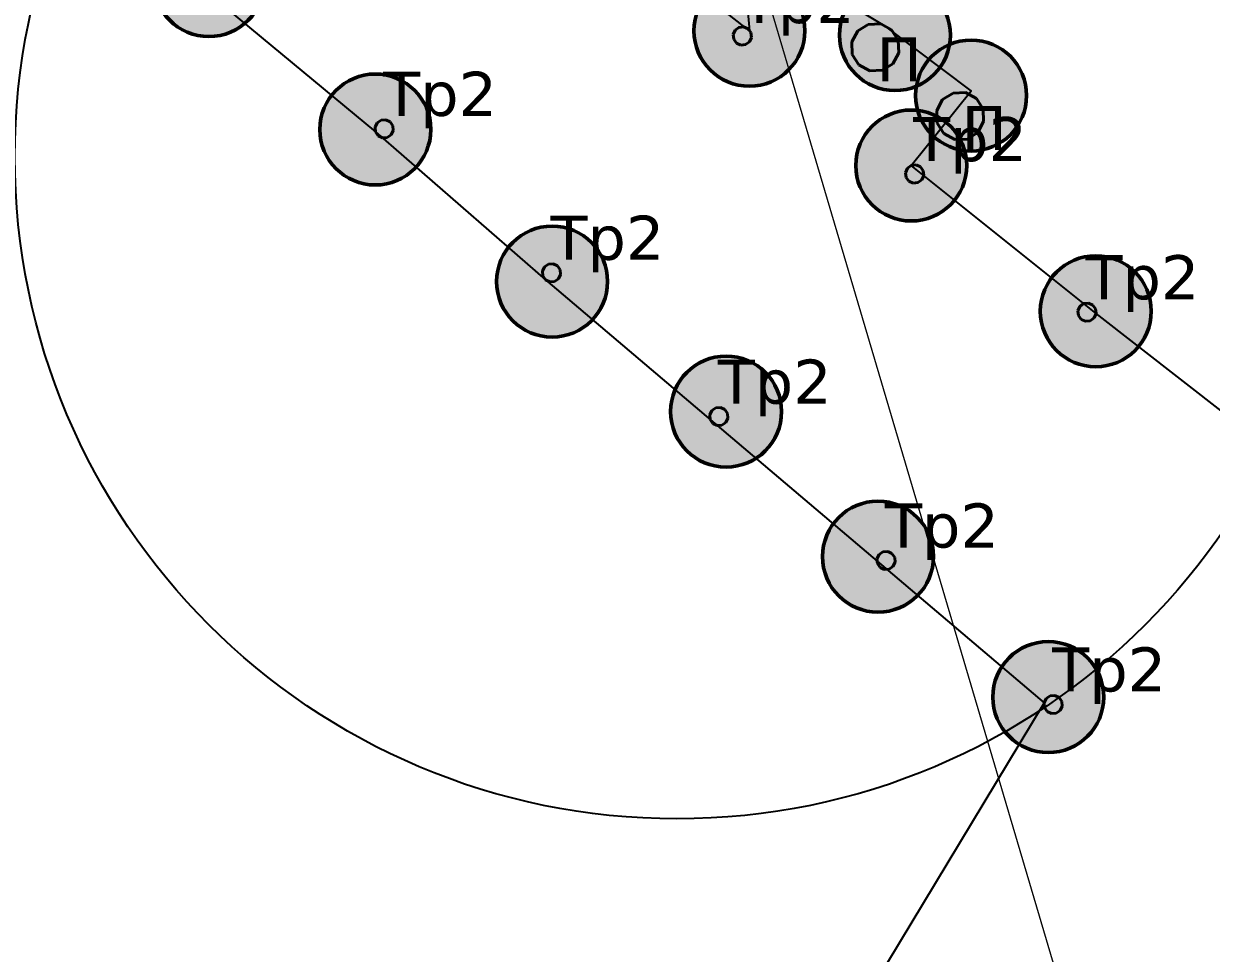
# Model space of a CAD drawing. Header units: millimetres. Extents: x -243740 to 150609, y -473655 to -165121.
# Drawn here: x 29057 to 33900, y -322884 to -319092 of the extents above; entities that cross this region are included whole.
import ezdxf

# ---------------------------------------------------------------- set-up
doc = ezdxf.new("R2010")
doc.units = ezdxf.units.MM
doc.layers.add('_Гр.ЩД-1C.10.4.I9.4', color=6, linetype='Continuous')
for name, color, linetype, lineweight in [('_освещение_dali', 3, 'Continuous', 50), ('DLX_LUM 21', 5, 'Continuous', 40), ('DLX_LUM 22', 5, 'Continuous', 40)]:
    doc.layers.add(name, color=color, linetype=linetype, lineweight=lineweight)
doc.styles.add('TableTextStyle', font='')
doc.styles.get('TableTextStyle').set_extended_font_data('VERDANA.TTF')
doc.linetypes.add('Truba', pattern='A,3e-05,[4,MSH_7,S=1,R=0,X=0,Y=0],-3.022072', length=3.022102)

# ---------------------------------------------------------------- blocks, each defined once
blk = doc.blocks.new('A$Caabd1818')
at = {"layer": 'DLX_LUM 21'}
for points in [[(27988.7, 78403.7, 0), (28004.4, 78415.1, 0)], [(28004.4, 78415.1, 0), (27988.7, 78403.7, 0)], [(28004.4, 78415.1, 0), (27988.7, 78403.7, 0)], [(27988.7, 78403.7, 0), (28004.4, 78415.1, 0)], [(28004.4, 78415.1, 0), (28023.7, 78417.3, 0)], [(28023.7, 78417.3, 0), (28004.4, 78415.1, 0)], [(28023.7, 78417.3, 0), (28004.4, 78415.1, 0)], [(28004.4, 78415.1, 0), (28023.7, 78417.3, 0)], [(28004.4, 78415.1, 0), (28004.4, 78415.1, 0)], [(28004.4, 78415.1, 0), (28004.4, 78415.1, 0)], [(28023.7, 78417.3, 0), (28023.7, 78417.3, 0)], [(28023.7, 78417.3, 0), (28041.5, 78409.5, 0)], [(28041.5, 78409.5, 0), (28023.7, 78417.3, 0)], [(28023.7, 78417.3, 0), (28023.7, 78417.3, 0)], [(28041.5, 78409.5, 0), (28023.7, 78417.3, 0)], [(28023.7, 78417.3, 0), (28041.5, 78409.5, 0)], [(27980.9, 78385.9, 0), (27988.7, 78403.7, 0)], [(27988.7, 78403.7, 0), (27980.9, 78385.9, 0)], [(27988.7, 78403.7, 0), (27980.9, 78385.9, 0)], [(27980.9, 78385.9, 0), (27988.7, 78403.7, 0)], [(27980.9, 78385.9, 0), (27980.9, 78385.9, 0)], [(27983.1, 78366.6, 0), (27980.9, 78385.9, 0)], [(27980.9, 78385.9, 0), (27980.9, 78385.9, 0)], [(27980.9, 78385.9, 0), (27983.1, 78366.6, 0)], [(27980.9, 78385.9, 0), (27983.1, 78366.6, 0)], [(27983.1, 78366.6, 0), (27980.9, 78385.9, 0)], [(27994.5, 78350.9, 0), (27983.1, 78366.6, 0)], [(27983.1, 78366.6, 0), (27983.1, 78366.6, 0)], [(27983.1, 78366.6, 0), (27994.5, 78350.9, 0)], [(27983.1, 78366.6, 0), (27983.1, 78366.6, 0)], [(27983.1, 78366.6, 0), (27994.5, 78350.9, 0)], [(27994.5, 78350.9, 0), (27983.1, 78366.6, 0)], [(27988.7, 78403.7, 0), (27988.7, 78403.7, 0)], [(27988.7, 78403.7, 0), (27988.7, 78403.7, 0)], [(28041.5, 78409.5, 0), (28041.5, 78409.5, 0)], [(28041.5, 78409.5, 0), (28052.9, 78393.8, 0)], [(28052.9, 78393.8, 0), (28041.5, 78409.5, 0)], [(28041.5, 78409.5, 0), (28041.5, 78409.5, 0)], [(28052.9, 78393.8, 0), (28041.5, 78409.5, 0)], [(28041.5, 78409.5, 0), (28052.9, 78393.8, 0)], [(28055.1, 78374.5, 0), (28047.3, 78356.8, 0)], [(28047.3, 78356.8, 0), (28055.1, 78374.5, 0)], [(28047.3, 78356.8, 0), (28055.1, 78374.5, 0)], [(28055.1, 78374.5, 0), (28047.3, 78356.8, 0)], [(28052.9, 78393.8, 0), (28052.9, 78393.8, 0)], [(28052.9, 78393.8, 0), (28055.1, 78374.5, 0)], [(28055.1, 78374.5, 0), (28052.9, 78393.8, 0)], [(28052.9, 78393.8, 0), (28052.9, 78393.8, 0)], [(28055.1, 78374.5, 0), (28052.9, 78393.8, 0)], [(28052.9, 78393.8, 0), (28055.1, 78374.5, 0)], [(28055.1, 78374.5, 0), (28055.1, 78374.5, 0)], [(28055.1, 78374.5, 0), (28055.1, 78374.5, 0)], [(28012.3, 78343.1, 0), (27994.5, 78350.9, 0)], [(27994.5, 78350.9, 0), (27994.5, 78350.9, 0)], [(27994.5, 78350.9, 0), (28012.3, 78343.1, 0)], [(27994.5, 78350.9, 0), (27994.5, 78350.9, 0)], [(27994.5, 78350.9, 0), (28012.3, 78343.1, 0)], [(28012.3, 78343.1, 0), (27994.5, 78350.9, 0)], [(28031.6, 78345.3, 0), (28012.3, 78343.1, 0)], [(28012.3, 78343.1, 0), (28031.6, 78345.3, 0)], [(28012.3, 78343.1, 0), (28031.6, 78345.3, 0)], [(28031.6, 78345.3, 0), (28012.3, 78343.1, 0)], [(28012.3, 78343.1, 0), (28012.3, 78343.1, 0)], [(28012.3, 78343.1, 0), (28012.3, 78343.1, 0)], [(28047.3, 78356.8, 0), (28031.6, 78345.3, 0)], [(28031.6, 78345.3, 0), (28047.3, 78356.8, 0)], [(28031.6, 78345.3, 0), (28047.3, 78356.8, 0)], [(28047.3, 78356.8, 0), (28031.6, 78345.3, 0)], [(28031.6, 78345.3, 0), (28031.6, 78345.3, 0)], [(28031.6, 78345.3, 0), (28031.6, 78345.3, 0)], [(28047.3, 78356.8, 0), (28047.3, 78356.8, 0)], [(28047.3, 78356.8, 0), (28047.3, 78356.8, 0)], [(26520.6, 78008.3, 0), (26529.1, 78025.8, 0)], [(26529.1, 78025.8, 0), (26520.6, 78008.3, 0)], [(26529.1, 78025.8, 0), (26520.6, 78008.3, 0)], [(26520.6, 78008.3, 0), (26529.1, 78025.8, 0)], [(26529.1, 78025.8, 0), (26545.1, 78036.7, 0)], [(26545.1, 78036.7, 0), (26529.1, 78025.8, 0)], [(26545.1, 78036.7, 0), (26529.1, 78025.8, 0)], [(26529.1, 78025.8, 0), (26545.1, 78036.7, 0)], [(26529.1, 78025.8, 0), (26529.1, 78025.8, 0)], [(26529.1, 78025.8, 0), (26529.1, 78025.8, 0)], [(26545.1, 78036.7, 0), (26564.5, 78038.2, 0)], [(26564.5, 78038.2, 0), (26545.1, 78036.7, 0)], [(26564.5, 78038.2, 0), (26545.1, 78036.7, 0)], [(26545.1, 78036.7, 0), (26564.5, 78038.2, 0)], [(26545.1, 78036.7, 0), (26545.1, 78036.7, 0)], [(26545.1, 78036.7, 0), (26545.1, 78036.7, 0)], [(26564.5, 78038.2, 0), (26564.5, 78038.2, 0)], [(26564.5, 78038.2, 0), (26582, 78029.7, 0)], [(26582, 78029.7, 0), (26564.5, 78038.2, 0)], [(26564.5, 78038.2, 0), (26564.5, 78038.2, 0)], [(26582, 78029.7, 0), (26564.5, 78038.2, 0)], [(26564.5, 78038.2, 0), (26582, 78029.7, 0)], [(26582, 78029.7, 0), (26582, 78029.7, 0)], [(26582, 78029.7, 0), (26592.9, 78013.7, 0)], [(26592.9, 78013.7, 0), (26582, 78029.7, 0)], [(26582, 78029.7, 0), (26582, 78029.7, 0)], [(26592.9, 78013.7, 0), (26582, 78029.7, 0)], [(26582, 78029.7, 0), (26592.9, 78013.7, 0)], [(26520.6, 78008.3, 0), (26520.6, 78008.3, 0)], [(26522.1, 77988.9, 0), (26520.6, 78008.3, 0)], [(26520.6, 78008.3, 0), (26520.6, 78008.3, 0)], [(26520.6, 78008.3, 0), (26522.1, 77988.9, 0)], [(26520.6, 78008.3, 0), (26522.1, 77988.9, 0)], [(26522.1, 77988.9, 0), (26520.6, 78008.3, 0)], [(26533, 77972.9, 0), (26522.1, 77988.9, 0)], [(26522.1, 77988.9, 0), (26522.1, 77988.9, 0)], [(26522.1, 77988.9, 0), (26533, 77972.9, 0)], [(26522.1, 77988.9, 0), (26522.1, 77988.9, 0)], [(26522.1, 77988.9, 0), (26533, 77972.9, 0)], [(26533, 77972.9, 0), (26522.1, 77988.9, 0)], [(26585.9, 77976.9, 0), (26569.9, 77965.9, 0)], [(26569.9, 77965.9, 0), (26585.9, 77976.9, 0)], [(26569.9, 77965.9, 0), (26585.9, 77976.9, 0)], [(26585.9, 77976.9, 0), (26569.9, 77965.9, 0)], [(26594.3, 77994.3, 0), (26585.9, 77976.9, 0)], [(26585.9, 77976.9, 0), (26594.3, 77994.3, 0)], [(26585.9, 77976.9, 0), (26594.3, 77994.3, 0)], [(26594.3, 77994.3, 0), (26585.9, 77976.9, 0)], [(26585.9, 77976.9, 0), (26585.9, 77976.9, 0)], [(26585.9, 77976.9, 0), (26585.9, 77976.9, 0)], [(26592.9, 78013.7, 0), (26592.9, 78013.7, 0)], [(26592.9, 78013.7, 0), (26594.3, 77994.3, 0)], [(26594.3, 77994.3, 0), (26592.9, 78013.7, 0)], [(26592.9, 78013.7, 0), (26592.9, 78013.7, 0)], [(26594.3, 77994.3, 0), (26592.9, 78013.7, 0)], [(26592.9, 78013.7, 0), (26594.3, 77994.3, 0)], [(26594.3, 77994.3, 0), (26594.3, 77994.3, 0)], [(26594.3, 77994.3, 0), (26594.3, 77994.3, 0)], [(26550.5, 77964.5, 0), (26533, 77972.9, 0)], [(26533, 77972.9, 0), (26533, 77972.9, 0)], [(26533, 77972.9, 0), (26550.5, 77964.5, 0)], [(26533, 77972.9, 0), (26533, 77972.9, 0)], [(26533, 77972.9, 0), (26550.5, 77964.5, 0)], [(26550.5, 77964.5, 0), (26533, 77972.9, 0)], [(26569.9, 77965.9, 0), (26550.5, 77964.5, 0)], [(26550.5, 77964.5, 0), (26569.9, 77965.9, 0)], [(26550.5, 77964.5, 0), (26569.9, 77965.9, 0)], [(26569.9, 77965.9, 0), (26550.5, 77964.5, 0)], [(26550.5, 77964.5, 0), (26550.5, 77964.5, 0)], [(26550.5, 77964.5, 0), (26550.5, 77964.5, 0)], [(26569.9, 77965.9, 0), (26569.9, 77965.9, 0)], [(26569.9, 77965.9, 0), (26569.9, 77965.9, 0)], [(28683.9, 77822.4, 0), (28691.7, 77840.2, 0)], [(28691.7, 77840.2, 0), (28683.9, 77822.4, 0)], [(28691.7, 77840.2, 0), (28683.9, 77822.4, 0)], [(28683.9, 77822.4, 0), (28691.7, 77840.2, 0)], [(28691.7, 77840.2, 0), (28707.3, 77851.7, 0)], [(28707.3, 77851.7, 0), (28691.7, 77840.2, 0)], [(28707.3, 77851.7, 0), (28691.7, 77840.2, 0)], [(28691.7, 77840.2, 0), (28707.3, 77851.7, 0)], [(28691.7, 77840.2, 0), (28691.7, 77840.2, 0)], [(28691.7, 77840.2, 0), (28691.7, 77840.2, 0)], [(28707.3, 77851.7, 0), (28726.6, 77853.8, 0)], [(28726.6, 77853.8, 0), (28707.3, 77851.7, 0)], [(28726.6, 77853.8, 0), (28707.3, 77851.7, 0)], [(28707.3, 77851.7, 0), (28726.6, 77853.8, 0)], [(28707.3, 77851.7, 0), (28707.3, 77851.7, 0)], [(28707.3, 77851.7, 0), (28707.3, 77851.7, 0)], [(28726.6, 77853.8, 0), (28726.6, 77853.8, 0)], [(28726.6, 77853.8, 0), (28744.4, 77846, 0)], [(28744.4, 77846, 0), (28726.6, 77853.8, 0)], [(28726.6, 77853.8, 0), (28726.6, 77853.8, 0)], [(28744.4, 77846, 0), (28726.6, 77853.8, 0)], [(28726.6, 77853.8, 0), (28744.4, 77846, 0)], [(28744.4, 77846, 0), (28744.4, 77846, 0)], [(28744.4, 77846, 0), (28755.9, 77830.3, 0)], [(28755.9, 77830.3, 0), (28744.4, 77846, 0)], [(28744.4, 77846, 0), (28744.4, 77846, 0)], [(28755.9, 77830.3, 0), (28744.4, 77846, 0)], [(28744.4, 77846, 0), (28755.9, 77830.3, 0)], [(28683.9, 77822.4, 0), (28683.9, 77822.4, 0)], [(28686, 77803.1, 0), (28683.9, 77822.4, 0)], [(28683.9, 77822.4, 0), (28683.9, 77822.4, 0)], [(28683.9, 77822.4, 0), (28686, 77803.1, 0)], [(28683.9, 77822.4, 0), (28686, 77803.1, 0)], [(28686, 77803.1, 0), (28683.9, 77822.4, 0)], [(28697.5, 77787.5, 0), (28686, 77803.1, 0)], [(28686, 77803.1, 0), (28686, 77803.1, 0)], [(28686, 77803.1, 0), (28697.5, 77787.5, 0)], [(28686, 77803.1, 0), (28686, 77803.1, 0)], [(28686, 77803.1, 0), (28697.5, 77787.5, 0)], [(28697.5, 77787.5, 0), (28686, 77803.1, 0)], [(28715.3, 77779.7, 0), (28697.5, 77787.5, 0)], [(28697.5, 77787.5, 0), (28697.5, 77787.5, 0)], [(28697.5, 77787.5, 0), (28715.3, 77779.7, 0)], [(28697.5, 77787.5, 0), (28697.5, 77787.5, 0)], [(28697.5, 77787.5, 0), (28715.3, 77779.7, 0)], [(28715.3, 77779.7, 0), (28697.5, 77787.5, 0)], [(28750.2, 77793.3, 0), (28734.6, 77781.8, 0)], [(28734.6, 77781.8, 0), (28750.2, 77793.3, 0)], [(28734.6, 77781.8, 0), (28750.2, 77793.3, 0)], [(28750.2, 77793.3, 0), (28734.6, 77781.8, 0)], [(28758, 77811.1, 0), (28750.2, 77793.3, 0)], [(28750.2, 77793.3, 0), (28758, 77811.1, 0)], [(28750.2, 77793.3, 0), (28758, 77811.1, 0)], [(28758, 77811.1, 0), (28750.2, 77793.3, 0)], [(28750.2, 77793.3, 0), (28750.2, 77793.3, 0)], [(28750.2, 77793.3, 0), (28750.2, 77793.3, 0)], [(28755.9, 77830.3, 0), (28755.9, 77830.3, 0)], [(28755.9, 77830.3, 0), (28758, 77811.1, 0)], [(28758, 77811.1, 0), (28755.9, 77830.3, 0)], [(28755.9, 77830.3, 0), (28755.9, 77830.3, 0)], [(28758, 77811.1, 0), (28755.9, 77830.3, 0)], [(28755.9, 77830.3, 0), (28758, 77811.1, 0)], [(28758, 77811.1, 0), (28758, 77811.1, 0)], [(28758, 77811.1, 0), (28758, 77811.1, 0)], [(28734.6, 77781.8, 0), (28715.3, 77779.7, 0)], [(28715.3, 77779.7, 0), (28734.6, 77781.8, 0)], [(28715.3, 77779.7, 0), (28734.6, 77781.8, 0)], [(28734.6, 77781.8, 0), (28715.3, 77779.7, 0)], [(28715.3, 77779.7, 0), (28715.3, 77779.7, 0)], [(28715.3, 77779.7, 0), (28715.3, 77779.7, 0)], [(28734.6, 77781.8, 0), (28734.6, 77781.8, 0)], [(28734.6, 77781.8, 0), (28734.6, 77781.8, 0)], [(27211.3, 77438.8, 0), (27227.4, 77449.7, 0)], [(27227.4, 77449.7, 0), (27211.3, 77438.8, 0)], [(27227.4, 77449.7, 0), (27211.3, 77438.8, 0)], [(27211.3, 77438.8, 0), (27227.4, 77449.7, 0)], [(27227.4, 77449.7, 0), (27246.7, 77451.2, 0)], [(27246.7, 77451.2, 0), (27227.4, 77449.7, 0)], [(27246.7, 77451.2, 0), (27227.4, 77449.7, 0)], [(27227.4, 77449.7, 0), (27246.7, 77451.2, 0)], [(27227.4, 77449.7, 0), (27227.4, 77449.7, 0)], [(27227.4, 77449.7, 0), (27227.4, 77449.7, 0)], [(27246.7, 77451.2, 0), (27246.7, 77451.2, 0)], [(27246.7, 77451.2, 0), (27264.2, 77442.8, 0)], [(27264.2, 77442.8, 0), (27246.7, 77451.2, 0)], [(27246.7, 77451.2, 0), (27246.7, 77451.2, 0)], [(27264.2, 77442.8, 0), (27246.7, 77451.2, 0)], [(27246.7, 77451.2, 0), (27264.2, 77442.8, 0)], [(27202.9, 77421.3, 0), (27211.3, 77438.8, 0)], [(27211.3, 77438.8, 0), (27202.9, 77421.3, 0)], [(27211.3, 77438.8, 0), (27202.9, 77421.3, 0)], [(27202.9, 77421.3, 0), (27211.3, 77438.8, 0)], [(27202.9, 77421.3, 0), (27202.9, 77421.3, 0)], [(27204.4, 77401.9, 0), (27202.9, 77421.3, 0)], [(27202.9, 77421.3, 0), (27202.9, 77421.3, 0)], [(27202.9, 77421.3, 0), (27204.4, 77401.9, 0)], [(27202.9, 77421.3, 0), (27204.4, 77401.9, 0)], [(27204.4, 77401.9, 0), (27202.9, 77421.3, 0)], [(27215.3, 77385.9, 0), (27204.4, 77401.9, 0)], [(27204.4, 77401.9, 0), (27204.4, 77401.9, 0)], [(27204.4, 77401.9, 0), (27215.3, 77385.9, 0)], [(27204.4, 77401.9, 0), (27204.4, 77401.9, 0)], [(27204.4, 77401.9, 0), (27215.3, 77385.9, 0)], [(27215.3, 77385.9, 0), (27204.4, 77401.9, 0)], [(27211.3, 77438.8, 0), (27211.3, 77438.8, 0)], [(27211.3, 77438.8, 0), (27211.3, 77438.8, 0)], [(27264.2, 77442.8, 0), (27264.2, 77442.8, 0)], [(27264.2, 77442.8, 0), (27275.1, 77426.7, 0)], [(27275.1, 77426.7, 0), (27264.2, 77442.8, 0)], [(27264.2, 77442.8, 0), (27264.2, 77442.8, 0)], [(27275.1, 77426.7, 0), (27264.2, 77442.8, 0)], [(27264.2, 77442.8, 0), (27275.1, 77426.7, 0)], [(27276.6, 77407.4, 0), (27268.2, 77389.9, 0)], [(27268.2, 77389.9, 0), (27276.6, 77407.4, 0)], [(27268.2, 77389.9, 0), (27276.6, 77407.4, 0)], [(27276.6, 77407.4, 0), (27268.2, 77389.9, 0)], [(27275.1, 77426.7, 0), (27275.1, 77426.7, 0)], [(27275.1, 77426.7, 0), (27276.6, 77407.4, 0)], [(27276.6, 77407.4, 0), (27275.1, 77426.7, 0)], [(27275.1, 77426.7, 0), (27275.1, 77426.7, 0)], [(27276.6, 77407.4, 0), (27275.1, 77426.7, 0)], [(27275.1, 77426.7, 0), (27276.6, 77407.4, 0)], [(27276.6, 77407.4, 0), (27276.6, 77407.4, 0)], [(27276.6, 77407.4, 0), (27276.6, 77407.4, 0)], [(27232.8, 77377.5, 0), (27215.3, 77385.9, 0)], [(27215.3, 77385.9, 0), (27215.3, 77385.9, 0)], [(27215.3, 77385.9, 0), (27232.8, 77377.5, 0)], [(27215.3, 77385.9, 0), (27215.3, 77385.9, 0)], [(27215.3, 77385.9, 0), (27232.8, 77377.5, 0)], [(27232.8, 77377.5, 0), (27215.3, 77385.9, 0)], [(27252.1, 77378.9, 0), (27232.8, 77377.5, 0)], [(27232.8, 77377.5, 0), (27252.1, 77378.9, 0)], [(27232.8, 77377.5, 0), (27252.1, 77378.9, 0)], [(27252.1, 77378.9, 0), (27232.8, 77377.5, 0)], [(27232.8, 77377.5, 0), (27232.8, 77377.5, 0)], [(27232.8, 77377.5, 0), (27232.8, 77377.5, 0)], [(27268.2, 77389.9, 0), (27252.1, 77378.9, 0)], [(27252.1, 77378.9, 0), (27268.2, 77389.9, 0)], [(27252.1, 77378.9, 0), (27268.2, 77389.9, 0)], [(27268.2, 77389.9, 0), (27252.1, 77378.9, 0)], [(27252.1, 77378.9, 0), (27252.1, 77378.9, 0)], [(27252.1, 77378.9, 0), (27252.1, 77378.9, 0)], [(27268.2, 77389.9, 0), (27268.2, 77389.9, 0)], [(27268.2, 77389.9, 0), (27268.2, 77389.9, 0)], [(29386.8, 77259, 0), (29394.6, 77276.7, 0)], [(29394.6, 77276.7, 0), (29386.8, 77259, 0)], [(29394.6, 77276.7, 0), (29386.8, 77259, 0)], [(29386.8, 77259, 0), (29394.6, 77276.7, 0)], [(29386.8, 77259, 0), (29386.8, 77259, 0)], [(29388.9, 77239.7, 0), (29386.8, 77259, 0)], [(29386.8, 77259, 0), (29386.8, 77259, 0)], [(29386.8, 77259, 0), (29388.9, 77239.7, 0)], [(29386.8, 77259, 0), (29388.9, 77239.7, 0)], [(29388.9, 77239.7, 0), (29386.8, 77259, 0)], [(29394.6, 77276.7, 0), (29410.2, 77288.2, 0)], [(29410.2, 77288.2, 0), (29394.6, 77276.7, 0)], [(29410.2, 77288.2, 0), (29394.6, 77276.7, 0)], [(29394.6, 77276.7, 0), (29410.2, 77288.2, 0)], [(29394.6, 77276.7, 0), (29394.6, 77276.7, 0)], [(29394.6, 77276.7, 0), (29394.6, 77276.7, 0)], [(29410.2, 77288.2, 0), (29429.5, 77290.3, 0)], [(29429.5, 77290.3, 0), (29410.2, 77288.2, 0)], [(29429.5, 77290.3, 0), (29410.2, 77288.2, 0)], [(29410.2, 77288.2, 0), (29429.5, 77290.3, 0)], [(29410.2, 77288.2, 0), (29410.2, 77288.2, 0)], [(29410.2, 77288.2, 0), (29410.2, 77288.2, 0)], [(29429.5, 77290.3, 0), (29429.5, 77290.3, 0)], [(29429.5, 77290.3, 0), (29447.3, 77282.5, 0)], [(29447.3, 77282.5, 0), (29429.5, 77290.3, 0)], [(29429.5, 77290.3, 0), (29429.5, 77290.3, 0)], [(29447.3, 77282.5, 0), (29429.5, 77290.3, 0)], [(29429.5, 77290.3, 0), (29447.3, 77282.5, 0)], [(29447.3, 77282.5, 0), (29447.3, 77282.5, 0)], [(29447.3, 77282.5, 0), (29458.8, 77266.9, 0)], [(29458.8, 77266.9, 0), (29447.3, 77282.5, 0)], [(29447.3, 77282.5, 0), (29447.3, 77282.5, 0)], [(29458.8, 77266.9, 0), (29447.3, 77282.5, 0)], [(29447.3, 77282.5, 0), (29458.8, 77266.9, 0)], [(29458.8, 77266.9, 0), (29458.8, 77266.9, 0)], [(29458.8, 77266.9, 0), (29460.9, 77247.6, 0)], [(29460.9, 77247.6, 0), (29458.8, 77266.9, 0)], [(29458.8, 77266.9, 0), (29458.8, 77266.9, 0)], [(29460.9, 77247.6, 0), (29458.8, 77266.9, 0)], [(29458.8, 77266.9, 0), (29460.9, 77247.6, 0)], [(29400.4, 77224, 0), (29388.9, 77239.7, 0)], [(29388.9, 77239.7, 0), (29388.9, 77239.7, 0)], [(29388.9, 77239.7, 0), (29400.4, 77224, 0)], [(29388.9, 77239.7, 0), (29388.9, 77239.7, 0)], [(29388.9, 77239.7, 0), (29400.4, 77224, 0)], [(29400.4, 77224, 0), (29388.9, 77239.7, 0)], [(29418.2, 77216.2, 0), (29400.4, 77224, 0)], [(29400.4, 77224, 0), (29400.4, 77224, 0)], [(29400.4, 77224, 0), (29418.2, 77216.2, 0)], [(29400.4, 77224, 0), (29400.4, 77224, 0)], [(29400.4, 77224, 0), (29418.2, 77216.2, 0)], [(29418.2, 77216.2, 0), (29400.4, 77224, 0)], [(29437.5, 77218.3, 0), (29418.2, 77216.2, 0)], [(29418.2, 77216.2, 0), (29437.5, 77218.3, 0)], [(29418.2, 77216.2, 0), (29437.5, 77218.3, 0)], [(29437.5, 77218.3, 0), (29418.2, 77216.2, 0)], [(29418.2, 77216.2, 0), (29418.2, 77216.2, 0)], [(29418.2, 77216.2, 0), (29418.2, 77216.2, 0)], [(29453.1, 77229.8, 0), (29437.5, 77218.3, 0)], [(29437.5, 77218.3, 0), (29453.1, 77229.8, 0)], [(29437.5, 77218.3, 0), (29453.1, 77229.8, 0)], [(29453.1, 77229.8, 0), (29437.5, 77218.3, 0)], [(29437.5, 77218.3, 0), (29437.5, 77218.3, 0)], [(29437.5, 77218.3, 0), (29437.5, 77218.3, 0)], [(29460.9, 77247.6, 0), (29453.1, 77229.8, 0)], [(29453.1, 77229.8, 0), (29460.9, 77247.6, 0)], [(29453.1, 77229.8, 0), (29460.9, 77247.6, 0)], [(29460.9, 77247.6, 0), (29453.1, 77229.8, 0)], [(29453.1, 77229.8, 0), (29453.1, 77229.8, 0)], [(29453.1, 77229.8, 0), (29453.1, 77229.8, 0)], [(29460.9, 77247.6, 0), (29460.9, 77247.6, 0)], [(29460.9, 77247.6, 0), (29460.9, 77247.6, 0)], [(27893.6, 76851.8, 0), (27909.6, 76862.7, 0)], [(27909.6, 76862.7, 0), (27893.6, 76851.8, 0)], [(27909.6, 76862.7, 0), (27893.6, 76851.8, 0)], [(27893.6, 76851.8, 0), (27909.6, 76862.7, 0)], [(27909.6, 76862.7, 0), (27929, 76864.2, 0)], [(27929, 76864.2, 0), (27909.6, 76862.7, 0)], [(27929, 76864.2, 0), (27909.6, 76862.7, 0)], [(27909.6, 76862.7, 0), (27929, 76864.2, 0)], [(27909.6, 76862.7, 0), (27909.6, 76862.7, 0)], [(27909.6, 76862.7, 0), (27909.6, 76862.7, 0)], [(27929, 76864.2, 0), (27929, 76864.2, 0)], [(27929, 76864.2, 0), (27946.5, 76855.8, 0)], [(27946.5, 76855.8, 0), (27929, 76864.2, 0)], [(27929, 76864.2, 0), (27929, 76864.2, 0)], [(27946.5, 76855.8, 0), (27929, 76864.2, 0)], [(27929, 76864.2, 0), (27946.5, 76855.8, 0)], [(27885.2, 76834.3, 0), (27893.6, 76851.8, 0)], [(27893.6, 76851.8, 0), (27885.2, 76834.3, 0)], [(27893.6, 76851.8, 0), (27885.2, 76834.3, 0)], [(27885.2, 76834.3, 0), (27893.6, 76851.8, 0)], [(27885.2, 76834.3, 0), (27885.2, 76834.3, 0)], [(27886.6, 76815, 0), (27885.2, 76834.3, 0)], [(27885.2, 76834.3, 0), (27885.2, 76834.3, 0)], [(27885.2, 76834.3, 0), (27886.6, 76815, 0)], [(27885.2, 76834.3, 0), (27886.6, 76815, 0)], [(27886.6, 76815, 0), (27885.2, 76834.3, 0)], [(27897.5, 76798.9, 0), (27886.6, 76815, 0)], [(27886.6, 76815, 0), (27886.6, 76815, 0)], [(27886.6, 76815, 0), (27897.5, 76798.9, 0)], [(27886.6, 76815, 0), (27886.6, 76815, 0)], [(27886.6, 76815, 0), (27897.5, 76798.9, 0)], [(27897.5, 76798.9, 0), (27886.6, 76815, 0)], [(27893.6, 76851.8, 0), (27893.6, 76851.8, 0)], [(27893.6, 76851.8, 0), (27893.6, 76851.8, 0)], [(27946.5, 76855.8, 0), (27946.5, 76855.8, 0)], [(27946.5, 76855.8, 0), (27957.4, 76839.7, 0)], [(27957.4, 76839.7, 0), (27946.5, 76855.8, 0)], [(27946.5, 76855.8, 0), (27946.5, 76855.8, 0)], [(27957.4, 76839.7, 0), (27946.5, 76855.8, 0)], [(27946.5, 76855.8, 0), (27957.4, 76839.7, 0)], [(27958.8, 76820.4, 0), (27950.4, 76802.9, 0)], [(27950.4, 76802.9, 0), (27958.8, 76820.4, 0)], [(27950.4, 76802.9, 0), (27958.8, 76820.4, 0)], [(27958.8, 76820.4, 0), (27950.4, 76802.9, 0)], [(27957.4, 76839.7, 0), (27957.4, 76839.7, 0)], [(27957.4, 76839.7, 0), (27958.8, 76820.4, 0)], [(27958.8, 76820.4, 0), (27957.4, 76839.7, 0)], [(27957.4, 76839.7, 0), (27957.4, 76839.7, 0)], [(27958.8, 76820.4, 0), (27957.4, 76839.7, 0)], [(27957.4, 76839.7, 0), (27958.8, 76820.4, 0)], [(27958.8, 76820.4, 0), (27958.8, 76820.4, 0)], [(27958.8, 76820.4, 0), (27958.8, 76820.4, 0)], [(27915, 76790.5, 0), (27897.5, 76798.9, 0)], [(27897.5, 76798.9, 0), (27897.5, 76798.9, 0)], [(27897.5, 76798.9, 0), (27915, 76790.5, 0)], [(27897.5, 76798.9, 0), (27897.5, 76798.9, 0)], [(27897.5, 76798.9, 0), (27915, 76790.5, 0)], [(27915, 76790.5, 0), (27897.5, 76798.9, 0)], [(27934.4, 76792, 0), (27915, 76790.5, 0)], [(27915, 76790.5, 0), (27934.4, 76792, 0)], [(27915, 76790.5, 0), (27934.4, 76792, 0)], [(27934.4, 76792, 0), (27915, 76790.5, 0)], [(27915, 76790.5, 0), (27915, 76790.5, 0)], [(27915, 76790.5, 0), (27915, 76790.5, 0)], [(27950.4, 76802.9, 0), (27934.4, 76792, 0)], [(27934.4, 76792, 0), (27950.4, 76802.9, 0)], [(27934.4, 76792, 0), (27950.4, 76802.9, 0)], [(27950.4, 76802.9, 0), (27934.4, 76792, 0)], [(27934.4, 76792, 0), (27934.4, 76792, 0)], [(27934.4, 76792, 0), (27934.4, 76792, 0)], [(27950.4, 76802.9, 0), (27950.4, 76802.9, 0)], [(27950.4, 76802.9, 0), (27950.4, 76802.9, 0)], [(28567.4, 76247.3, 0), (28575.8, 76264.8, 0)], [(28575.8, 76264.8, 0), (28567.4, 76247.3, 0)], [(28575.8, 76264.8, 0), (28567.4, 76247.3, 0)], [(28567.4, 76247.3, 0), (28575.8, 76264.8, 0)], [(28567.4, 76247.3, 0), (28567.4, 76247.3, 0)], [(28568.9, 76228, 0), (28567.4, 76247.3, 0)], [(28567.4, 76247.3, 0), (28567.4, 76247.3, 0)], [(28567.4, 76247.3, 0), (28568.9, 76228, 0)], [(28567.4, 76247.3, 0), (28568.9, 76228, 0)], [(28568.9, 76228, 0), (28567.4, 76247.3, 0)], [(28575.8, 76264.8, 0), (28591.9, 76275.8, 0)], [(28591.9, 76275.8, 0), (28575.8, 76264.8, 0)], [(28591.9, 76275.8, 0), (28575.8, 76264.8, 0)], [(28575.8, 76264.8, 0), (28591.9, 76275.8, 0)], [(28575.8, 76264.8, 0), (28575.8, 76264.8, 0)], [(28575.8, 76264.8, 0), (28575.8, 76264.8, 0)], [(28591.9, 76275.8, 0), (28611.2, 76277.2, 0)], [(28611.2, 76277.2, 0), (28591.9, 76275.8, 0)], [(28611.2, 76277.2, 0), (28591.9, 76275.8, 0)], [(28591.9, 76275.8, 0), (28611.2, 76277.2, 0)], [(28591.9, 76275.8, 0), (28591.9, 76275.8, 0)], [(28591.9, 76275.8, 0), (28591.9, 76275.8, 0)], [(28611.2, 76277.2, 0), (28611.2, 76277.2, 0)], [(28611.2, 76277.2, 0), (28628.7, 76268.8, 0)], [(28628.7, 76268.8, 0), (28611.2, 76277.2, 0)], [(28611.2, 76277.2, 0), (28611.2, 76277.2, 0)], [(28628.7, 76268.8, 0), (28611.2, 76277.2, 0)], [(28611.2, 76277.2, 0), (28628.7, 76268.8, 0)], [(28628.7, 76268.8, 0), (28628.7, 76268.8, 0)], [(28628.7, 76268.8, 0), (28639.6, 76252.8, 0)], [(28639.6, 76252.8, 0), (28628.7, 76268.8, 0)], [(28628.7, 76268.8, 0), (28628.7, 76268.8, 0)], [(28639.6, 76252.8, 0), (28628.7, 76268.8, 0)], [(28628.7, 76268.8, 0), (28639.6, 76252.8, 0)], [(28641.1, 76233.4, 0), (28632.7, 76215.9, 0)], [(28632.7, 76215.9, 0), (28641.1, 76233.4, 0)], [(28632.7, 76215.9, 0), (28641.1, 76233.4, 0)], [(28641.1, 76233.4, 0), (28632.7, 76215.9, 0)], [(28639.6, 76252.8, 0), (28639.6, 76252.8, 0)], [(28639.6, 76252.8, 0), (28641.1, 76233.4, 0)], [(28641.1, 76233.4, 0), (28639.6, 76252.8, 0)], [(28639.6, 76252.8, 0), (28639.6, 76252.8, 0)], [(28641.1, 76233.4, 0), (28639.6, 76252.8, 0)], [(28639.6, 76252.8, 0), (28641.1, 76233.4, 0)], [(28641.1, 76233.4, 0), (28641.1, 76233.4, 0)], [(28641.1, 76233.4, 0), (28641.1, 76233.4, 0)], [(28579.8, 76211.9, 0), (28568.9, 76228, 0)], [(28568.9, 76228, 0), (28568.9, 76228, 0)], [(28568.9, 76228, 0), (28579.8, 76211.9, 0)], [(28568.9, 76228, 0), (28568.9, 76228, 0)], [(28568.9, 76228, 0), (28579.8, 76211.9, 0)], [(28579.8, 76211.9, 0), (28568.9, 76228, 0)], [(28597.3, 76203.5, 0), (28579.8, 76211.9, 0)], [(28579.8, 76211.9, 0), (28579.8, 76211.9, 0)], [(28579.8, 76211.9, 0), (28597.3, 76203.5, 0)], [(28579.8, 76211.9, 0), (28579.8, 76211.9, 0)], [(28579.8, 76211.9, 0), (28597.3, 76203.5, 0)], [(28597.3, 76203.5, 0), (28579.8, 76211.9, 0)], [(28616.6, 76205, 0), (28597.3, 76203.5, 0)], [(28597.3, 76203.5, 0), (28616.6, 76205, 0)], [(28597.3, 76203.5, 0), (28616.6, 76205, 0)], [(28616.6, 76205, 0), (28597.3, 76203.5, 0)], [(28597.3, 76203.5, 0), (28597.3, 76203.5, 0)], [(28597.3, 76203.5, 0), (28597.3, 76203.5, 0)], [(28632.7, 76215.9, 0), (28616.6, 76205, 0)], [(28616.6, 76205, 0), (28632.7, 76215.9, 0)], [(28616.6, 76205, 0), (28632.7, 76215.9, 0)], [(28632.7, 76215.9, 0), (28616.6, 76205, 0)], [(28616.6, 76205, 0), (28616.6, 76205, 0)], [(28616.6, 76205, 0), (28616.6, 76205, 0)], [(28632.7, 76215.9, 0), (28632.7, 76215.9, 0)], [(28632.7, 76215.9, 0), (28632.7, 76215.9, 0)], [(29249.7, 75660.3, 0), (29258.1, 75677.8, 0)], [(29258.1, 75677.8, 0), (29249.7, 75660.3, 0)], [(29258.1, 75677.8, 0), (29249.7, 75660.3, 0)], [(29249.7, 75660.3, 0), (29258.1, 75677.8, 0)], [(29249.7, 75660.3, 0), (29249.7, 75660.3, 0)], [(29251.1, 75641, 0), (29249.7, 75660.3, 0)], [(29249.7, 75660.3, 0), (29249.7, 75660.3, 0)], [(29249.7, 75660.3, 0), (29251.1, 75641, 0)], [(29249.7, 75660.3, 0), (29251.1, 75641, 0)], [(29251.1, 75641, 0), (29249.7, 75660.3, 0)], [(29258.1, 75677.8, 0), (29274.1, 75688.8, 0)], [(29274.1, 75688.8, 0), (29258.1, 75677.8, 0)], [(29274.1, 75688.8, 0), (29258.1, 75677.8, 0)], [(29258.1, 75677.8, 0), (29274.1, 75688.8, 0)], [(29258.1, 75677.8, 0), (29258.1, 75677.8, 0)], [(29258.1, 75677.8, 0), (29258.1, 75677.8, 0)], [(29274.1, 75688.8, 0), (29293.5, 75690.2, 0)], [(29293.5, 75690.2, 0), (29274.1, 75688.8, 0)], [(29293.5, 75690.2, 0), (29274.1, 75688.8, 0)], [(29274.1, 75688.8, 0), (29293.5, 75690.2, 0)], [(29274.1, 75688.8, 0), (29274.1, 75688.8, 0)], [(29274.1, 75688.8, 0), (29274.1, 75688.8, 0)], [(29293.5, 75690.2, 0), (29293.5, 75690.2, 0)], [(29293.5, 75690.2, 0), (29311, 75681.8, 0)], [(29311, 75681.8, 0), (29293.5, 75690.2, 0)], [(29293.5, 75690.2, 0), (29293.5, 75690.2, 0)], [(29311, 75681.8, 0), (29293.5, 75690.2, 0)], [(29293.5, 75690.2, 0), (29311, 75681.8, 0)], [(29311, 75681.8, 0), (29311, 75681.8, 0)], [(29311, 75681.8, 0), (29321.9, 75665.8, 0)], [(29321.9, 75665.8, 0), (29311, 75681.8, 0)], [(29311, 75681.8, 0), (29311, 75681.8, 0)], [(29321.9, 75665.8, 0), (29311, 75681.8, 0)], [(29311, 75681.8, 0), (29321.9, 75665.8, 0)], [(29321.9, 75665.8, 0), (29321.9, 75665.8, 0)], [(29321.9, 75665.8, 0), (29323.3, 75646.4, 0)], [(29323.3, 75646.4, 0), (29321.9, 75665.8, 0)], [(29321.9, 75665.8, 0), (29321.9, 75665.8, 0)], [(29323.3, 75646.4, 0), (29321.9, 75665.8, 0)], [(29321.9, 75665.8, 0), (29323.3, 75646.4, 0)], [(29262, 75625, 0), (29251.1, 75641, 0)], [(29251.1, 75641, 0), (29251.1, 75641, 0)], [(29251.1, 75641, 0), (29262, 75625, 0)], [(29251.1, 75641, 0), (29251.1, 75641, 0)], [(29251.1, 75641, 0), (29262, 75625, 0)], [(29262, 75625, 0), (29251.1, 75641, 0)], [(29279.5, 75616.5, 0), (29262, 75625, 0)], [(29262, 75625, 0), (29262, 75625, 0)], [(29262, 75625, 0), (29279.5, 75616.5, 0)], [(29262, 75625, 0), (29262, 75625, 0)], [(29262, 75625, 0), (29279.5, 75616.5, 0)], [(29279.5, 75616.5, 0), (29262, 75625, 0)], [(29298.9, 75618, 0), (29279.5, 75616.5, 0)], [(29279.5, 75616.5, 0), (29298.9, 75618, 0)], [(29279.5, 75616.5, 0), (29298.9, 75618, 0)], [(29298.9, 75618, 0), (29279.5, 75616.5, 0)], [(29279.5, 75616.5, 0), (29279.5, 75616.5, 0)], [(29279.5, 75616.5, 0), (29279.5, 75616.5, 0)], [(29314.9, 75628.9, 0), (29298.9, 75618, 0)], [(29298.9, 75618, 0), (29314.9, 75628.9, 0)], [(29298.9, 75618, 0), (29314.9, 75628.9, 0)], [(29314.9, 75628.9, 0), (29298.9, 75618, 0)], [(29298.9, 75618, 0), (29298.9, 75618, 0)], [(29298.9, 75618, 0), (29298.9, 75618, 0)], [(29323.3, 75646.4, 0), (29314.9, 75628.9, 0)], [(29314.9, 75628.9, 0), (29323.3, 75646.4, 0)], [(29314.9, 75628.9, 0), (29323.3, 75646.4, 0)], [(29323.3, 75646.4, 0), (29314.9, 75628.9, 0)], [(29314.9, 75628.9, 0), (29314.9, 75628.9, 0)], [(29314.9, 75628.9, 0), (29314.9, 75628.9, 0)], [(29323.3, 75646.4, 0), (29323.3, 75646.4, 0)], [(29323.3, 75646.4, 0), (29323.3, 75646.4, 0)]]:
    blk.add_polyline3d(points, dxfattribs=at)
at = {"layer": 'DLX_LUM 22'}
for points in [[(28488.8, 78400.6, 0), (28531.8, 78427.4, 0)], [(28531.8, 78427.4, 0), (28488.8, 78400.6, 0)], [(28531.8, 78427.4, 0), (28488.8, 78400.6, 0)], [(28488.8, 78400.6, 0), (28531.8, 78427.4, 0)], [(28531.8, 78427.4, 0), (28582.5, 78429.2, 0)], [(28582.5, 78429.2, 0), (28531.8, 78427.4, 0)], [(28582.5, 78429.2, 0), (28531.8, 78427.4, 0)], [(28531.8, 78427.4, 0), (28582.5, 78429.2, 0)], [(28531.8, 78427.4, 0), (28531.8, 78427.4, 0)], [(28531.8, 78427.4, 0), (28531.8, 78427.4, 0)], [(28582.5, 78429.2, 0), (28582.5, 78429.2, 0)], [(28582.5, 78429.2, 0), (28627.3, 78405.4, 0)], [(28627.3, 78405.4, 0), (28582.5, 78429.2, 0)], [(28582.5, 78429.2, 0), (28582.5, 78429.2, 0)], [(28627.3, 78405.4, 0), (28582.5, 78429.2, 0)], [(28582.5, 78429.2, 0), (28627.3, 78405.4, 0)], [(28465, 78355.8, 0), (28488.8, 78400.6, 0)], [(28488.8, 78400.6, 0), (28465, 78355.8, 0)], [(28488.8, 78400.6, 0), (28465, 78355.8, 0)], [(28465, 78355.8, 0), (28488.8, 78400.6, 0)], [(28488.8, 78400.6, 0), (28488.8, 78400.6, 0)], [(28488.8, 78400.6, 0), (28488.8, 78400.6, 0)], [(28627.3, 78405.4, 0), (28627.3, 78405.4, 0)], [(28627.3, 78405.4, 0), (28654.2, 78362.4, 0)], [(28654.2, 78362.4, 0), (28627.3, 78405.4, 0)], [(28627.3, 78405.4, 0), (28627.3, 78405.4, 0)], [(28654.2, 78362.4, 0), (28627.3, 78405.4, 0)], [(28627.3, 78405.4, 0), (28654.2, 78362.4, 0)], [(28466.8, 78305.1, 0), (28465, 78355.8, 0)], [(28465, 78355.8, 0), (28465, 78355.8, 0)], [(28465, 78355.8, 0), (28466.8, 78305.1, 0)], [(28465, 78355.8, 0), (28465, 78355.8, 0)], [(28465, 78355.8, 0), (28466.8, 78305.1, 0)], [(28466.8, 78305.1, 0), (28465, 78355.8, 0)], [(28654.2, 78362.4, 0), (28654.2, 78362.4, 0)], [(28654.2, 78362.4, 0), (28656, 78311.7, 0)], [(28656, 78311.7, 0), (28654.2, 78362.4, 0)], [(28654.2, 78362.4, 0), (28654.2, 78362.4, 0)], [(28656, 78311.7, 0), (28654.2, 78362.4, 0)], [(28654.2, 78362.4, 0), (28656, 78311.7, 0)], [(28493.6, 78262, 0), (28466.8, 78305.1, 0)], [(28466.8, 78305.1, 0), (28466.8, 78305.1, 0)], [(28466.8, 78305.1, 0), (28493.6, 78262, 0)], [(28466.8, 78305.1, 0), (28466.8, 78305.1, 0)], [(28466.8, 78305.1, 0), (28493.6, 78262, 0)], [(28493.6, 78262, 0), (28466.8, 78305.1, 0)], [(28632.2, 78266.9, 0), (28589.1, 78240, 0)], [(28589.1, 78240, 0), (28632.2, 78266.9, 0)], [(28589.1, 78240, 0), (28632.2, 78266.9, 0)], [(28632.2, 78266.9, 0), (28589.1, 78240, 0)], [(28656, 78311.7, 0), (28632.2, 78266.9, 0)], [(28632.2, 78266.9, 0), (28656, 78311.7, 0)], [(28632.2, 78266.9, 0), (28656, 78311.7, 0)], [(28656, 78311.7, 0), (28632.2, 78266.9, 0)], [(28632.2, 78266.9, 0), (28632.2, 78266.9, 0)], [(28632.2, 78266.9, 0), (28632.2, 78266.9, 0)], [(28656, 78311.7, 0), (28656, 78311.7, 0)], [(28656, 78311.7, 0), (28656, 78311.7, 0)], [(28538.4, 78238.2, 0), (28493.6, 78262, 0)], [(28493.6, 78262, 0), (28493.6, 78262, 0)], [(28493.6, 78262, 0), (28538.4, 78238.2, 0)], [(28493.6, 78262, 0), (28493.6, 78262, 0)], [(28493.6, 78262, 0), (28538.4, 78238.2, 0)], [(28538.4, 78238.2, 0), (28493.6, 78262, 0)], [(28589.1, 78240, 0), (28538.4, 78238.2, 0)], [(28538.4, 78238.2, 0), (28589.1, 78240, 0)], [(28538.4, 78238.2, 0), (28589.1, 78240, 0)], [(28589.1, 78240, 0), (28538.4, 78238.2, 0)], [(28538.4, 78238.2, 0), (28538.4, 78238.2, 0)], [(28538.4, 78238.2, 0), (28538.4, 78238.2, 0)], [(28589.1, 78240, 0), (28589.1, 78240, 0)], [(28589.1, 78240, 0), (28589.1, 78240, 0)], [(28835.2, 78120.3, 0), (28878.3, 78147.2, 0)], [(28878.3, 78147.2, 0), (28835.2, 78120.3, 0)], [(28878.3, 78147.2, 0), (28835.2, 78120.3, 0)], [(28835.2, 78120.3, 0), (28878.3, 78147.2, 0)], [(28878.3, 78147.2, 0), (28929, 78149, 0)], [(28929, 78149, 0), (28878.3, 78147.2, 0)], [(28929, 78149, 0), (28878.3, 78147.2, 0)], [(28878.3, 78147.2, 0), (28929, 78149, 0)], [(28878.3, 78147.2, 0), (28878.3, 78147.2, 0)], [(28878.3, 78147.2, 0), (28878.3, 78147.2, 0)], [(28929, 78149, 0), (28929, 78149, 0)], [(28929, 78149, 0), (28973.8, 78125.2, 0)], [(28973.8, 78125.2, 0), (28929, 78149, 0)], [(28929, 78149, 0), (28929, 78149, 0)], [(28973.8, 78125.2, 0), (28929, 78149, 0)], [(28929, 78149, 0), (28973.8, 78125.2, 0)], [(28973.8, 78125.2, 0), (28973.8, 78125.2, 0)], [(28973.8, 78125.2, 0), (29000.6, 78082.1, 0)], [(29000.6, 78082.1, 0), (28973.8, 78125.2, 0)], [(28973.8, 78125.2, 0), (28973.8, 78125.2, 0)], [(29000.6, 78082.1, 0), (28973.8, 78125.2, 0)], [(28973.8, 78125.2, 0), (29000.6, 78082.1, 0)], [(28811.4, 78075.5, 0), (28835.2, 78120.3, 0)], [(28835.2, 78120.3, 0), (28811.4, 78075.5, 0)], [(28835.2, 78120.3, 0), (28811.4, 78075.5, 0)], [(28811.4, 78075.5, 0), (28835.2, 78120.3, 0)], [(28813.2, 78024.8, 0), (28811.4, 78075.5, 0)], [(28811.4, 78075.5, 0), (28811.4, 78075.5, 0)], [(28811.4, 78075.5, 0), (28813.2, 78024.8, 0)], [(28811.4, 78075.5, 0), (28811.4, 78075.5, 0)], [(28811.4, 78075.5, 0), (28813.2, 78024.8, 0)], [(28813.2, 78024.8, 0), (28811.4, 78075.5, 0)], [(28835.2, 78120.3, 0), (28835.2, 78120.3, 0)], [(28835.2, 78120.3, 0), (28835.2, 78120.3, 0)], [(29000.6, 78082.1, 0), (29000.6, 78082.1, 0)], [(29000.6, 78082.1, 0), (29002.4, 78031.4, 0)], [(29002.4, 78031.4, 0), (29000.6, 78082.1, 0)], [(29000.6, 78082.1, 0), (29000.6, 78082.1, 0)], [(29002.4, 78031.4, 0), (29000.6, 78082.1, 0)], [(29000.6, 78082.1, 0), (29002.4, 78031.4, 0)], [(28840.1, 77981.8, 0), (28813.2, 78024.8, 0)], [(28813.2, 78024.8, 0), (28813.2, 78024.8, 0)], [(28813.2, 78024.8, 0), (28840.1, 77981.8, 0)], [(28813.2, 78024.8, 0), (28813.2, 78024.8, 0)], [(28813.2, 78024.8, 0), (28840.1, 77981.8, 0)], [(28840.1, 77981.8, 0), (28813.2, 78024.8, 0)], [(29002.4, 78031.4, 0), (28978.6, 77986.6, 0)], [(28978.6, 77986.6, 0), (29002.4, 78031.4, 0)], [(28978.6, 77986.6, 0), (29002.4, 78031.4, 0)], [(29002.4, 78031.4, 0), (28978.6, 77986.6, 0)], [(29002.4, 78031.4, 0), (29002.4, 78031.4, 0)], [(29002.4, 78031.4, 0), (29002.4, 78031.4, 0)], [(28884.9, 77958, 0), (28840.1, 77981.8, 0)], [(28840.1, 77981.8, 0), (28840.1, 77981.8, 0)], [(28840.1, 77981.8, 0), (28884.9, 77958, 0)], [(28840.1, 77981.8, 0), (28840.1, 77981.8, 0)], [(28840.1, 77981.8, 0), (28884.9, 77958, 0)], [(28884.9, 77958, 0), (28840.1, 77981.8, 0)], [(28978.6, 77986.6, 0), (28935.6, 77959.8, 0)], [(28935.6, 77959.8, 0), (28978.6, 77986.6, 0)], [(28935.6, 77959.8, 0), (28978.6, 77986.6, 0)], [(28978.6, 77986.6, 0), (28935.6, 77959.8, 0)], [(28978.6, 77986.6, 0), (28978.6, 77986.6, 0)], [(28978.6, 77986.6, 0), (28978.6, 77986.6, 0)], [(28935.6, 77959.8, 0), (28884.9, 77958, 0)], [(28884.9, 77958, 0), (28935.6, 77959.8, 0)], [(28884.9, 77958, 0), (28935.6, 77959.8, 0)], [(28935.6, 77959.8, 0), (28884.9, 77958, 0)], [(28884.9, 77958, 0), (28884.9, 77958, 0)], [(28884.9, 77958, 0), (28884.9, 77958, 0)], [(28935.6, 77959.8, 0), (28935.6, 77959.8, 0)], [(28935.6, 77959.8, 0), (28935.6, 77959.8, 0)]]:
    blk.add_polyline3d(points, dxfattribs=at)
blk = doc.blocks.new('A$Cab2378fa')
at = {"lineweight": 25, "true_color": 0xfff5f5}
h = blk.add_hatch(color=7, dxfattribs=at)
h.dxf.hatch_style = 1
h.paths.add_polyline_path([(0, 0), (-141.6, -170.3, 0.174923), (3, -222.4, 0.197808), (162.3, -156.8)])
h.paths.add_polyline_path([(-163.2, 157.6), (0, 0), (147.8, 177.8, 0.175398), (3, 230.2, 0.209014)])
at = {"lineweight": 25}
h = blk.add_hatch(color=0, dxfattribs=at)
h.paths.add_polyline_path([(162.3, -156.8, 0.442338), (147.8, 177.8), (0, 0)])
h.paths.add_polyline_path([(-141.6, -170.3), (0, 0), (-163.2, 157.6, 0.430096)])
blk.add_circle((3, 3.9), 226.3)

msp = doc.modelspace()

# ---------------------------------------------------------------- linework, layer by layer
at = {"layer": '_Гр.ЩД-1C.10.4.I9.4', "ltscale": 100}
for points in [[(31974.2, -318643.4), (32016.9, -319120.2), (31320.8, -318574.2)], [(34131.4, -320818.4), (33430.6, -320274.2), (32677, -319670.1), (32921, -319365.7), (32574.6, -319104.5), (32121.5, -318830.6)], [(29812.3, -318968.9), (30491.8, -319532.9), (31185, -320135.9), (31884.7, -320731.3), (32537.8, -321284.1), (33219.3, -321861.4), (30802.4, -325869.1), (29505.1, -323619.3), (29359.6, -323793.6), (27911.8, -321960.4)]]:
    msp.add_lwpolyline(points, dxfattribs=at)
at = {"layer": 'Defpoints', "color": 251, "lineweight": 0, "ltscale": 100, "true_color": 0x636466}
msp.add_lwpolyline([(30858.6, -314817.9), (33484, -323696.4)], dxfattribs=at)
at = {"layer": 'Defpoints', "color": 3, "ltscale": 100}
msp.add_circle((31721.5, -319634.6), 2700.4, dxfattribs=at)

# ---------------------------------------------------------------- block references
at = {"layer": '_освещение_dali', "color": 5, "ltscale": 100}
for p in [(29809.4, -318921.7), (32013.9, -319124.1), (32607.5, -319141.8), (32918.1, -319388.6), (30488.1, -319527.1), (32674.1, -319674), (31209.2, -320147.5), (33426.6, -320268.5), (31918.6, -320677.9), (32538.3, -321269.6), (33232.8, -321842.4)]:
    msp.add_blockref('A$Cab2378fa', p, dxfattribs=at)
at = {"layer": 'Defpoints', "linetype": 'Truba', "ltscale": 100}
msp.add_blockref('A$Caabd1818', (3969.7, -397521.8), dxfattribs=at)

# ---------------------------------------------------------------- texts
at = {"layer": '_освещение_dali', "color": 40, "true_color": 0xfad238, "style": 'TableTextStyle'}
for s, p in [('Тр2', (31981.9, -319088.9)), ('П', (32535, -319326.6)), ('Тр2', (30523.2, -319467.6)), ('П', (32881.4, -319606.8)), ('Тр2', (32684.8, -319652.3)), ('Тр2', (31205.5, -320054.6)), ('Тр2', (33387.7, -320215.8)), ('Тр2', (31887.7, -320641.6)), ('Тр2', (32569.9, -321228.5)), ('Тр2', (33252.2, -321815.5))]:
    msp.add_text(s, height=180, dxfattribs=at).set_placement(p)

doc.saveas('drawing.dxf')
